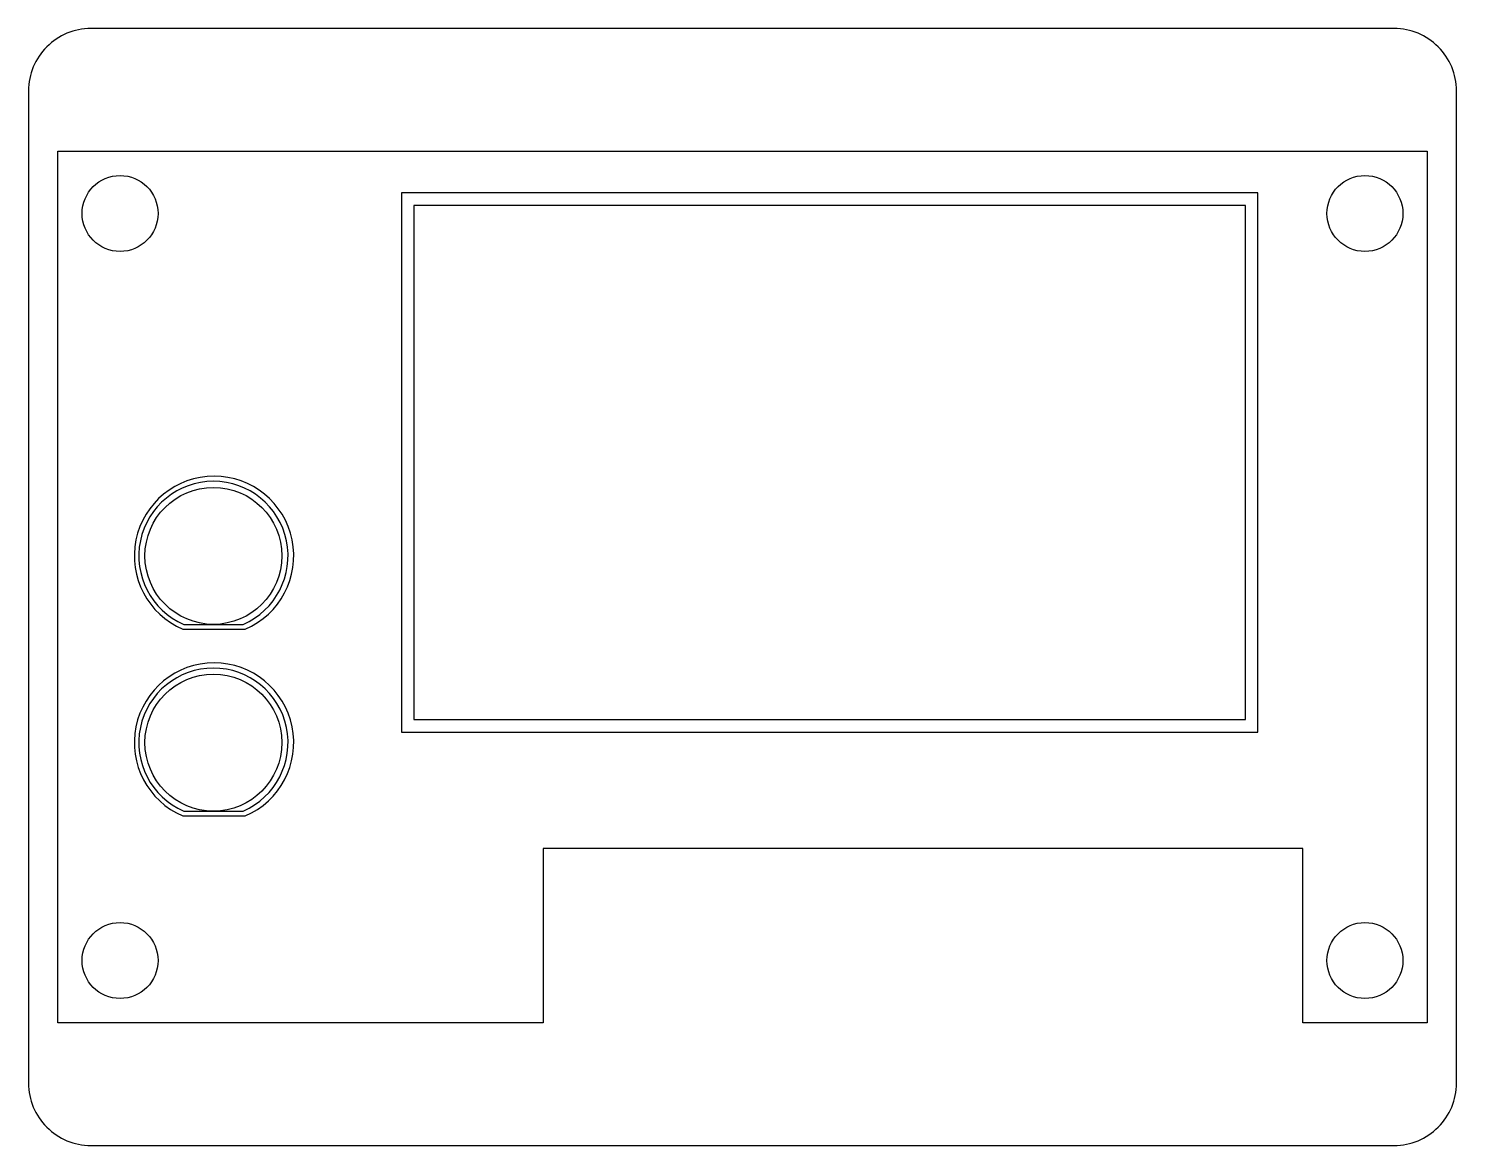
# Model space of a CAD drawing. Header units: millimetres. Extents: x -14 to 100, y 10 to 100.
import ezdxf

# ---------------------------------------------------------------- set-up
doc = ezdxf.new("R2010")
doc.units = ezdxf.units.MM
doc.layers.get('0').update_dxf_attribs({"lineweight": 25, "true_color": 0xffffff})
for name, color, linetype, lineweight, true_color in [('decoupe', 1, 'Continuous', 25, 0xff0000), ('mc003585', 7, 'Continuous', 25, 0x000000), ('PCB', 2, 'Continuous', 25, 0xffff00)]:
    doc.layers.add(name, color=color, linetype=linetype, lineweight=lineweight, true_color=true_color)

msp = doc.modelspace()

# ---------------------------------------------------------------- linework, layer by layer
at = {"flags": 128}
msp.add_lwpolyline([(16.6, 44.2), (83.4, 44.2), (83.4, 85.5), (16.6, 85.5)], close=True, dxfattribs=at)
at = {"layer": 'decoupe', "flags": 128}
msp.add_lwpolyline([(15.6, 43.2), (84.4, 43.2), (84.4, 86.5), (15.6, 86.5)], close=True, dxfattribs=at)
at = {"layer": 'decoupe'}
for centre in [(0.5, 57.35), (0.5, 42.35)]:
    msp.add_circle(centre, 5.5, dxfattribs=at)
at = {"layer": 'mc003585', "flags": 128}
msp.add_lwpolyline([(-9.35, 10), (95.35, 10, 0.414214), (100.35, 15), (100.35, 94.7, 0.414214), (95.35, 99.7), (-9.35, 99.7, 0.414214), (-14.35, 94.7), (-14.35, 15, 0.414214)], format="xyb", close=True, dxfattribs=at)
at = {"layer": 'mc003585', "color": 8, "true_color": 0x848484, "flags": 128}
for points in [[(3.06, 51.46, 4.897416), (-1.96, 51.46)], [(3.06, 36.46, 4.897416), (-1.96, 36.46)]]:
    msp.add_lwpolyline(points, format="xyb", dxfattribs=at)
at = {"layer": 'mc003585', "color": 52, "true_color": 0xc2c200, "flags": 128}
for points in [[(2.89, 51.85, 4.807686), (-1.89, 51.85)], [(2.89, 36.85, 4.807686), (-1.89, 36.85)]]:
    msp.add_lwpolyline(points, format="xyb", dxfattribs=at)
for points in [[(-1.89, 51.85), (2.89, 51.85)], [(-1.89, 36.85), (2.89, 36.85)]]:
    msp.add_lwpolyline(points, dxfattribs=at)
at = {"layer": 'mc003585', "color": 8, "true_color": 0x848484, "flags": 128}
for points in [[(-1.96, 51.46), (3.06, 51.46)], [(-1.96, 36.46), (3.06, 36.46)]]:
    msp.add_lwpolyline(points, dxfattribs=at)
at = {"layer": 'PCB', "flags": 128}
msp.add_lwpolyline([(98, 19.85), (88, 19.85), (88, 33.85), (27, 33.85), (27, 19.85), (-12, 19.85), (-12, 89.85), (98, 89.85), (98, 19.85)], dxfattribs=at)
at = {"layer": 'PCB'}
for centre in [(-7, 84.85), (93, 84.85), (-7, 24.85), (93, 24.85)]:
    msp.add_circle(centre, 3.05, dxfattribs=at)

doc.saveas('drawing.dxf')
